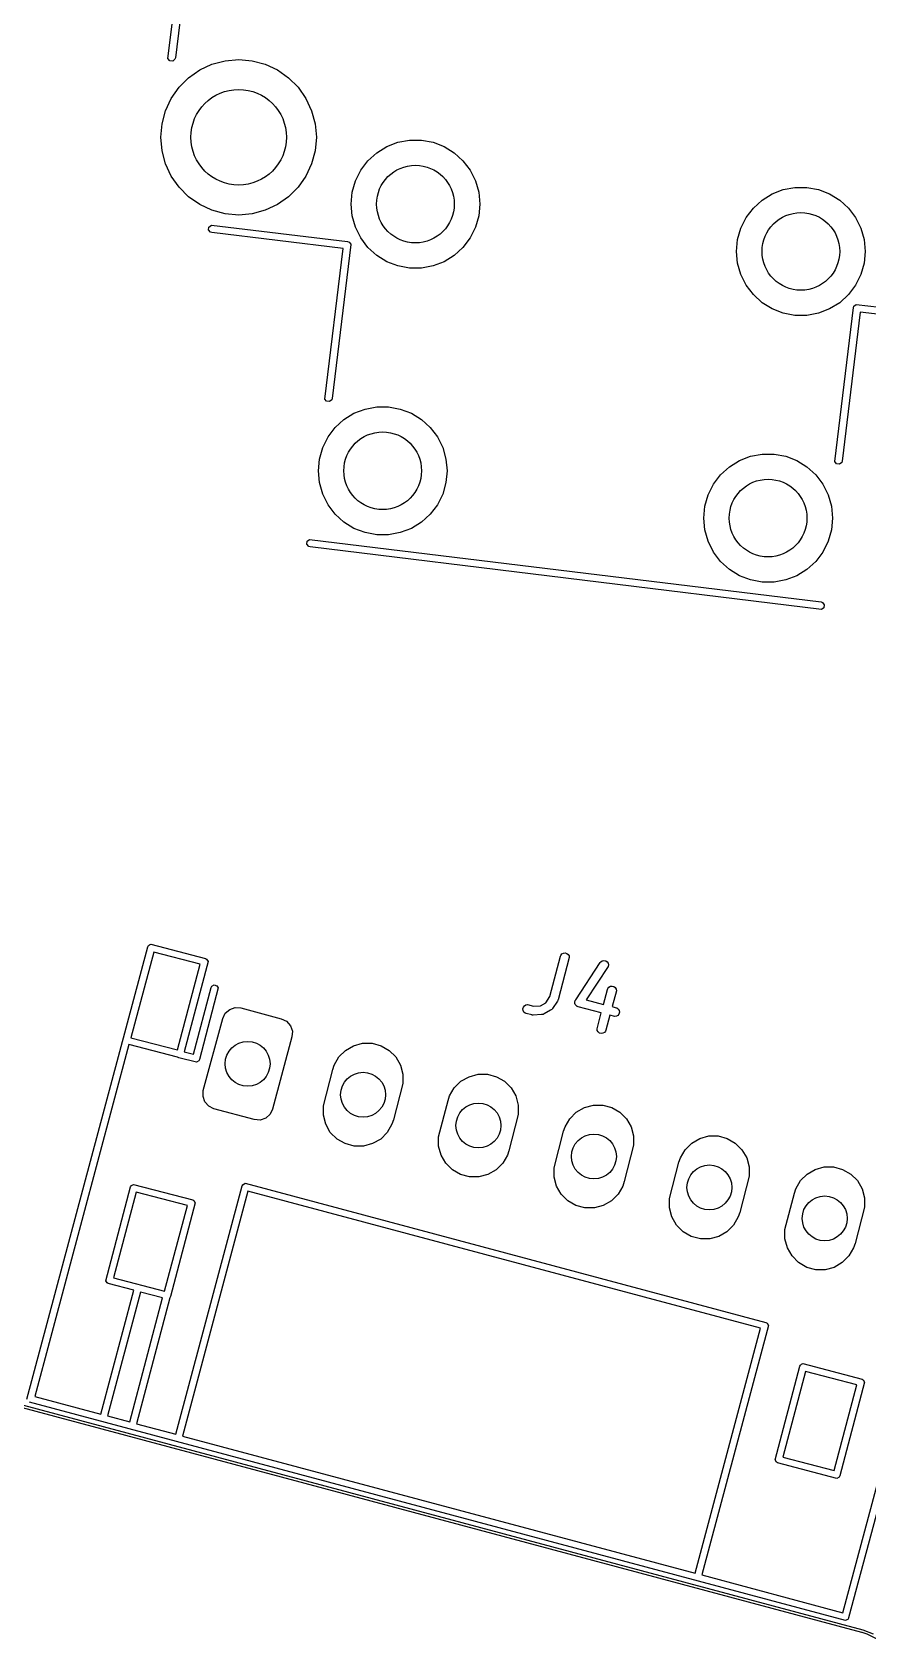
# Model space of a CAD drawing. Extents: x 3.63 to 6.09, y -4.55 to -2.25.
# Drawn here: x 4.633 to 5.184, y -4.195 to -3.136 of the extents above; entities that cross this region are included whole.
import ezdxf

# ---------------------------------------------------------------- set-up
doc = ezdxf.new("R2010")
doc.units = 0
doc.header["$MEASUREMENT"] = 0
doc.layers.add('BLACK', color=7, linetype='CONTINUOUS')

msp = doc.modelspace()

# ---------------------------------------------------------------- linework, layer by layer
at = {"layer": 'BLACK', "linetype": 'CONTINUOUS'}
for p, q in [((4.7223, -3.1531), (4.7588, -2.8543)), ((4.7637, -2.854), (4.7272, -3.1527)), ((4.7235, -3.1546), (4.7223, -3.1531)), ((4.7254, -3.1548), (4.7235, -3.1546)), ((4.7269, -3.1536), (4.7254, -3.1548)), ((4.7272, -3.1527), (4.7269, -3.1536)), ((4.7513, -3.1569), (4.7599, -3.1546)), ((4.7599, -3.1546), (4.7689, -3.1538)), ((4.7689, -3.1538), (4.7778, -3.1546)), ((4.7778, -3.1546), (4.7864, -3.1569)), ((4.7296, -3.1721), (4.7359, -3.1658)), ((4.7359, -3.1658), (4.7432, -3.1606)), ((4.7432, -3.1606), (4.7513, -3.1569)), ((4.7864, -3.1569), (4.7945, -3.1606)), ((4.7945, -3.1606), (4.8018, -3.1658)), ((4.8018, -3.1658), (4.8081, -3.1721)), ((4.7245, -3.1794), (4.7296, -3.1721)), ((4.8081, -3.1721), (4.8132, -3.1794)), ((4.7184, -3.1961), (4.7207, -3.1875)), ((4.7207, -3.1875), (4.7245, -3.1794)), ((4.8132, -3.1794), (4.817, -3.1875)), ((4.817, -3.1875), (4.8193, -3.1961)), ((4.7176, -3.205), (4.7184, -3.1961)), ((4.8193, -3.1961), (4.8201, -3.205)), ((4.7184, -3.2139), (4.7176, -3.205)), ((4.8201, -3.205), (4.8193, -3.2139)), ((4.8665, -3.2111), (4.8738, -3.2083)), ((4.8738, -3.2083), (4.8815, -3.2069)), ((4.8815, -3.2069), (4.8893, -3.2069)), ((4.8893, -3.2069), (4.897, -3.2083)), ((4.897, -3.2083), (4.9043, -3.2111)), ((4.7207, -3.2226), (4.7184, -3.2139)), ((4.8193, -3.2139), (4.817, -3.2226)), ((4.8541, -3.2205), (4.8599, -3.2153)), ((4.8599, -3.2153), (4.8665, -3.2111)), ((4.9043, -3.2111), (4.911, -3.2153)), ((4.911, -3.2153), (4.9167, -3.2205)), ((4.7245, -3.2307), (4.7207, -3.2226)), ((4.7296, -3.238), (4.7245, -3.2307)), ((4.8132, -3.2307), (4.8081, -3.238)), ((4.817, -3.2226), (4.8132, -3.2307)), ((4.8459, -3.2338), (4.8494, -3.2268)), ((4.8494, -3.2268), (4.8541, -3.2205)), ((4.9167, -3.2205), (4.9215, -3.2268)), ((4.9215, -3.2268), (4.925, -3.2338)), ((4.7359, -3.2443), (4.7296, -3.238)), ((4.8081, -3.238), (4.8018, -3.2443)), ((4.843, -3.2491), (4.8437, -3.2413)), ((4.8437, -3.2413), (4.8459, -3.2338)), ((4.925, -3.2338), (4.9271, -3.2413)), ((4.9271, -3.2413), (4.9278, -3.2491)), ((5.1205, -3.2423), (5.1278, -3.2395)), ((5.1278, -3.2395), (5.1355, -3.2381)), ((5.1355, -3.2381), (5.1433, -3.2381)), ((5.1433, -3.2381), (5.151, -3.2395)), ((5.151, -3.2395), (5.1583, -3.2423)), ((4.7432, -3.2494), (4.7359, -3.2443)), ((4.7513, -3.2532), (4.7432, -3.2494)), ((4.7945, -3.2494), (4.7864, -3.2532)), ((4.8018, -3.2443), (4.7945, -3.2494)), ((4.8437, -3.2569), (4.843, -3.2491)), ((4.9278, -3.2491), (4.9271, -3.2569)), ((5.1034, -3.258), (5.1081, -3.2517)), ((5.1081, -3.2517), (5.1139, -3.2464)), ((5.1139, -3.2464), (5.1205, -3.2423)), ((5.1583, -3.2423), (5.165, -3.2464)), ((5.165, -3.2464), (5.1707, -3.2517)), ((5.1707, -3.2517), (5.1755, -3.258)), ((4.7599, -3.2555), (4.7513, -3.2532)), ((4.7689, -3.2563), (4.7599, -3.2555)), ((4.7778, -3.2555), (4.7689, -3.2563)), ((4.7864, -3.2532), (4.7778, -3.2555)), ((4.8459, -3.2644), (4.8437, -3.2569)), ((4.9271, -3.2569), (4.925, -3.2644)), ((5.0999, -3.265), (5.1034, -3.258)), ((5.1755, -3.258), (5.1789, -3.265)), ((4.7491, -3.266), (4.7493, -3.2642)), ((4.7503, -3.2676), (4.7491, -3.266)), ((4.7493, -3.2642), (4.7509, -3.263)), ((4.7512, -3.2679), (4.7503, -3.2676)), ((4.7509, -3.263), (4.8407, -3.2738)), ((4.8377, -3.2783), (4.7512, -3.2679)), ((4.8494, -3.2714), (4.8459, -3.2644)), ((4.8541, -3.2777), (4.8494, -3.2714)), ((4.9215, -3.2714), (4.9167, -3.2777)), ((4.925, -3.2644), (4.9215, -3.2714)), ((5.097, -3.2803), (5.0977, -3.2725)), ((5.0977, -3.2725), (5.0999, -3.265)), ((5.1789, -3.265), (5.1811, -3.2725)), ((5.1811, -3.2725), (5.1818, -3.2803)), ((4.8257, -3.3776), (4.8377, -3.2783)), ((4.8428, -3.2757), (4.8306, -3.3772)), ((4.8407, -3.2738), (4.8417, -3.2741)), ((4.8417, -3.2741), (4.8417, -3.2741)), ((4.8417, -3.2741), (4.8417, -3.2741)), ((4.8417, -3.2741), (4.8428, -3.2756)), ((4.8428, -3.2756), (4.8428, -3.2757)), ((4.8599, -3.2829), (4.8541, -3.2777)), ((4.8665, -3.2871), (4.8599, -3.2829)), ((4.911, -3.2829), (4.9043, -3.2871)), ((4.9167, -3.2777), (4.911, -3.2829)), ((5.0977, -3.2881), (5.097, -3.2803)), ((5.1818, -3.2803), (5.1811, -3.2881)), ((4.8738, -3.2899), (4.8665, -3.2871)), ((4.8815, -3.2913), (4.8738, -3.2899)), ((4.8893, -3.2913), (4.8815, -3.2913)), ((4.897, -3.2899), (4.8893, -3.2913)), ((4.9043, -3.2871), (4.897, -3.2899)), ((5.0999, -3.2956), (5.0977, -3.2881)), ((5.1811, -3.2881), (5.1789, -3.2956)), ((5.1034, -3.3026), (5.0999, -3.2956)), ((5.1081, -3.3088), (5.1034, -3.3026)), ((5.1755, -3.3026), (5.1707, -3.3088)), ((5.1789, -3.2956), (5.1755, -3.3026)), ((5.1139, -3.3141), (5.1081, -3.3088)), ((5.1205, -3.3182), (5.1139, -3.3141)), ((5.165, -3.3141), (5.1583, -3.3182)), ((5.1707, -3.3088), (5.165, -3.3141)), ((5.1743, -3.3163), (5.1758, -3.3152)), ((5.1758, -3.3152), (5.2647, -3.3259)), ((5.1758, -3.3152), (5.1758, -3.3152)), ((5.1278, -3.3211), (5.1205, -3.3182)), ((5.1355, -3.3225), (5.1278, -3.3211)), ((5.1433, -3.3225), (5.1355, -3.3225)), ((5.151, -3.3211), (5.1433, -3.3225)), ((5.1583, -3.3182), (5.151, -3.3211)), ((5.1617, -3.4189), (5.174, -3.3173)), ((5.1785, -3.3203), (5.1666, -3.4185)), ((5.174, -3.3173), (5.1743, -3.3163)), ((5.2651, -3.3308), (5.1785, -3.3203)), ((4.8268, -3.3791), (4.8257, -3.3776)), ((4.8287, -3.3793), (4.8268, -3.3791)), ((4.8302, -3.3782), (4.8287, -3.3793)), ((4.8306, -3.3772), (4.8302, -3.3782)), ((4.8383, -3.3911), (4.8449, -3.387)), ((4.8449, -3.387), (4.8522, -3.3842)), ((4.8522, -3.3842), (4.8599, -3.3827)), ((4.8599, -3.3827), (4.8677, -3.3827)), ((4.8677, -3.3827), (4.8754, -3.3842)), ((4.8754, -3.3842), (4.8827, -3.387)), ((4.8827, -3.387), (4.8894, -3.3911)), ((4.8278, -3.4026), (4.8325, -3.3964)), ((4.8325, -3.3964), (4.8383, -3.3911)), ((4.8894, -3.3911), (4.8952, -3.3964)), ((4.8952, -3.3964), (4.8999, -3.4026)), ((4.8221, -3.4172), (4.8243, -3.4096)), ((4.8243, -3.4096), (4.8278, -3.4026)), ((4.8999, -3.4026), (4.9034, -3.4096)), ((4.9034, -3.4096), (4.9055, -3.4172)), ((4.8214, -3.4249), (4.8221, -3.4172)), ((4.9055, -3.4172), (4.9062, -3.4249)), ((5.0923, -3.4223), (5.0989, -3.4182)), ((5.0989, -3.4182), (5.1062, -3.4153)), ((5.1062, -3.4153), (5.1139, -3.4139)), ((5.1139, -3.4139), (5.1217, -3.4139)), ((5.1217, -3.4139), (5.1294, -3.4153)), ((5.1294, -3.4153), (5.1367, -3.4182)), ((5.1367, -3.4182), (5.1434, -3.4223)), ((5.1629, -3.4204), (5.1617, -3.4189)), ((5.1648, -3.4206), (5.1629, -3.4204)), ((5.1663, -3.4194), (5.1648, -3.4206)), ((5.1666, -3.4185), (5.1663, -3.4194)), ((4.8221, -3.4327), (4.8214, -3.4249)), ((4.9062, -3.4249), (4.9055, -3.4327)), ((5.0818, -3.4338), (5.0865, -3.4276)), ((5.0865, -3.4276), (5.0923, -3.4223)), ((5.1434, -3.4223), (5.1492, -3.4276)), ((5.1492, -3.4276), (5.1539, -3.4338)), ((4.8243, -3.4403), (4.8221, -3.4327)), ((4.8278, -3.4473), (4.8243, -3.4403)), ((4.9034, -3.4403), (4.8999, -3.4473)), ((4.9055, -3.4327), (4.9034, -3.4403)), ((5.0761, -3.4483), (5.0783, -3.4408)), ((5.0783, -3.4408), (5.0818, -3.4338)), ((5.1539, -3.4338), (5.1574, -3.4408)), ((5.1574, -3.4408), (5.1595, -3.4483)), ((4.8325, -3.4535), (4.8278, -3.4473)), ((4.8999, -3.4473), (4.8952, -3.4535)), ((5.0754, -3.4561), (5.0761, -3.4483)), ((5.1595, -3.4483), (5.1602, -3.4561)), ((4.8383, -3.4588), (4.8325, -3.4535)), ((4.8449, -3.4629), (4.8383, -3.4588)), ((4.8522, -3.4657), (4.8449, -3.4629)), ((4.8827, -3.4629), (4.8754, -3.4657)), ((4.8894, -3.4588), (4.8827, -3.4629)), ((4.8952, -3.4535), (4.8894, -3.4588)), ((5.0761, -3.4639), (5.0754, -3.4561)), ((5.0783, -3.4714), (5.0761, -3.4639)), ((5.1595, -3.4639), (5.1574, -3.4714)), ((5.1602, -3.4561), (5.1595, -3.4639)), ((4.8139, -3.4733), (4.8141, -3.4714)), ((4.8151, -3.4748), (4.8139, -3.4733)), ((4.8141, -3.4714), (4.8156, -3.4702)), ((4.8156, -3.4702), (5.1527, -3.5114)), ((4.8599, -3.4672), (4.8522, -3.4657)), ((4.8677, -3.4672), (4.8599, -3.4672)), ((4.8754, -3.4657), (4.8677, -3.4672)), ((5.0818, -3.4785), (5.0783, -3.4714)), ((5.1574, -3.4714), (5.1539, -3.4785)), ((4.816, -3.4751), (4.8151, -3.4748)), ((5.153, -3.5163), (4.816, -3.4751)), ((5.0865, -3.4847), (5.0818, -3.4785)), ((5.0923, -3.49), (5.0865, -3.4847)), ((5.1492, -3.4847), (5.1434, -3.49)), ((5.1539, -3.4785), (5.1492, -3.4847)), ((5.0989, -3.4941), (5.0923, -3.49)), ((5.1062, -3.4969), (5.0989, -3.4941)), ((5.1367, -3.4941), (5.1294, -3.4969)), ((5.1434, -3.49), (5.1367, -3.4941)), ((5.1139, -3.4983), (5.1062, -3.4969)), ((5.1217, -3.4983), (5.1139, -3.4983)), ((5.1294, -3.4969), (5.1217, -3.4983)), ((5.1527, -3.5114), (5.1536, -3.5117)), ((5.1545, -3.5152), (5.153, -3.5163)), ((5.1536, -3.5117), (5.1548, -3.5133)), ((5.1548, -3.5133), (5.1545, -3.5152)), ((4.6293, -4.0371), (4.7091, -3.7388)), ((4.7091, -3.7388), (4.7095, -3.7379)), ((4.7095, -3.7379), (4.7102, -3.7375)), ((4.7095, -3.7379), (4.7095, -3.7379)), ((4.7095, -3.7379), (4.7095, -3.7379)), ((4.7102, -3.7375), (4.7111, -3.737)), ((4.7111, -3.737), (4.7111, -3.737)), ((4.7111, -3.737), (4.747, -3.7465)), ((4.7129, -3.7422), (4.6978, -3.7987)), ((4.7435, -3.7503), (4.7129, -3.7422)), ((4.7487, -3.7484), (4.7329, -3.808)), ((4.747, -3.7465), (4.7478, -3.7469)), ((4.7478, -3.7469), (4.7478, -3.7469)), ((4.7478, -3.7469), (4.7487, -3.7484)), ((4.9739, -3.7715), (4.981, -3.745)), ((4.9868, -3.7459), (4.9794, -3.7737)), ((4.981, -3.745), (4.9812, -3.7444)), ((4.9812, -3.7444), (4.9819, -3.7435)), ((4.9819, -3.7435), (4.9829, -3.7429)), ((4.9829, -3.7429), (4.984, -3.7428)), ((4.984, -3.7428), (4.9851, -3.7431)), ((4.9851, -3.7431), (4.986, -3.7438)), ((4.986, -3.7438), (4.9866, -3.7448)), ((4.9866, -3.7448), (4.9868, -3.7459)), ((4.991, -3.7738), (5.0072, -3.7491)), ((5.0072, -3.7491), (5.0076, -3.7486)), ((5.0076, -3.7486), (5.0085, -3.748)), ((5.0085, -3.748), (5.0096, -3.7478)), ((5.0096, -3.7478), (5.0108, -3.748)), ((5.0108, -3.748), (5.0117, -3.7486)), ((5.0117, -3.7486), (5.0124, -3.7496)), ((5.0124, -3.7496), (5.0126, -3.7507)), ((4.7285, -3.8068), (4.7435, -3.7503)), ((5.0124, -3.7518), (4.998, -3.7737)), ((5.0126, -3.7507), (5.0124, -3.7518)), ((4.7392, -3.8096), (4.7508, -3.7656)), ((4.7554, -3.7659), (4.743, -3.8131)), ((4.7508, -3.7656), (4.7512, -3.7648)), ((4.7512, -3.7648), (4.7528, -3.7639)), ((4.7528, -3.7639), (4.7545, -3.7644)), ((4.7545, -3.7644), (4.7554, -3.7659)), ((5.0094, -3.7767), (5.012, -3.7669)), ((5.012, -3.7669), (5.0122, -3.7663)), ((5.0122, -3.7663), (5.0129, -3.7654)), ((5.0129, -3.7654), (5.0139, -3.7648)), ((5.0139, -3.7648), (5.015, -3.7647)), ((5.015, -3.7647), (5.0161, -3.765)), ((5.0178, -3.7678), (5.015, -3.7782)), ((5.0161, -3.765), (5.0171, -3.7657)), ((5.0171, -3.7657), (5.0176, -3.7667)), ((5.0176, -3.7667), (5.0178, -3.7678)), ((4.7601, -3.7826), (4.763, -3.78)), ((4.763, -3.78), (4.7666, -3.7788)), ((4.7666, -3.7788), (4.7704, -3.779)), ((4.7704, -3.779), (4.797, -3.7862)), ((4.9562, -3.7797), (4.9565, -3.7786)), ((4.9564, -3.7808), (4.9562, -3.7797)), ((4.9569, -3.7818), (4.9564, -3.7808)), ((4.9565, -3.7786), (4.9572, -3.7777)), ((4.9578, -3.7825), (4.9569, -3.7818)), ((4.9572, -3.7777), (4.9582, -3.7771)), ((4.9582, -3.7771), (4.9593, -3.7769)), ((4.9593, -3.7769), (4.9632, -3.7779)), ((4.9632, -3.7779), (4.9679, -3.7776)), ((4.9679, -3.7776), (4.9713, -3.7756)), ((4.9744, -3.7806), (4.9702, -3.783)), ((4.9713, -3.7756), (4.9739, -3.7715)), ((4.9748, -3.7803), (4.9744, -3.7806)), ((4.9744, -3.7806), (4.9744, -3.7806)), ((4.9752, -3.7801), (4.9748, -3.7803)), ((4.9753, -3.78), (4.9752, -3.7801)), ((4.9754, -3.7799), (4.9753, -3.78)), ((4.9757, -3.7795), (4.9754, -3.7799)), ((4.979, -3.7745), (4.9757, -3.7795)), ((4.9792, -3.7742), (4.979, -3.7745)), ((4.9793, -3.774), (4.9792, -3.7741)), ((4.9792, -3.7741), (4.9792, -3.7742)), ((4.9794, -3.7737), (4.9793, -3.7739)), ((4.9793, -3.7739), (4.9793, -3.774)), ((4.9904, -3.7753), (4.9905, -3.7748)), ((4.9904, -3.7754), (4.9904, -3.7753)), ((4.9904, -3.7755), (4.9904, -3.7754)), ((4.9905, -3.7759), (4.9904, -3.7755)), ((4.9905, -3.7748), (4.9906, -3.7743)), ((4.9905, -3.7764), (4.9905, -3.7759)), ((4.9906, -3.7765), (4.9905, -3.7764)), ((4.9906, -3.7743), (4.9907, -3.7742)), ((4.9906, -3.7766), (4.9906, -3.7765)), ((4.9909, -3.777), (4.9906, -3.7766)), ((4.9907, -3.7741), (4.991, -3.7738)), ((4.9907, -3.7742), (4.9907, -3.7741)), ((4.9911, -3.7774), (4.9909, -3.777)), ((4.9912, -3.7775), (4.9911, -3.7774)), ((4.9913, -3.7775), (4.9912, -3.7775)), ((4.9917, -3.7778), (4.9913, -3.7775)), ((4.992, -3.7781), (4.9917, -3.7778)), ((4.9922, -3.7781), (4.992, -3.7781)), ((4.9922, -3.7782), (4.9922, -3.7781)), ((4.9923, -3.7782), (4.9922, -3.7782)), ((4.9926, -3.7783), (4.9923, -3.7782)), ((5.0079, -3.7824), (4.9926, -3.7783)), ((4.998, -3.7737), (5.0094, -3.7767)), ((5.015, -3.7782), (5.0176, -3.7789)), ((5.0176, -3.7789), (5.0182, -3.7791)), ((5.0182, -3.7791), (5.0191, -3.7798)), ((5.0191, -3.7798), (5.0197, -3.7808)), ((5.0197, -3.7808), (5.0198, -3.7819)), ((4.7456, -3.8335), (4.7584, -3.786)), ((4.7584, -3.786), (4.7601, -3.7826)), ((4.797, -3.7862), (4.8005, -3.7879)), ((4.8005, -3.7879), (4.803, -3.7908)), ((4.803, -3.7908), (4.8043, -3.7944)), ((4.9584, -3.7827), (4.9578, -3.7825)), ((4.962, -3.7837), (4.9584, -3.7827)), ((4.9624, -3.7838), (4.962, -3.7837)), ((4.9625, -3.7838), (4.9624, -3.7838)), ((4.9626, -3.7838), (4.9625, -3.7838)), ((4.9627, -3.7838), (4.9626, -3.7838)), ((4.9629, -3.7838), (4.9627, -3.7838)), ((4.9684, -3.7834), (4.9629, -3.7838)), ((4.9685, -3.7834), (4.9684, -3.7834)), ((4.9689, -3.7834), (4.9685, -3.7834)), ((4.9694, -3.7833), (4.9689, -3.7834)), ((4.9695, -3.7833), (4.9694, -3.7833)), ((4.9696, -3.7833), (4.9695, -3.7833)), ((4.9702, -3.783), (4.9696, -3.7833)), ((5.0051, -3.7928), (5.0079, -3.7824)), ((5.0135, -3.7839), (5.0109, -3.7937)), ((5.0167, -3.7847), (5.0135, -3.7839)), ((5.0178, -3.7846), (5.0167, -3.7847)), ((5.0188, -3.784), (5.0178, -3.7846)), ((5.0195, -3.7831), (5.0188, -3.784)), ((5.0198, -3.7819), (5.0195, -3.7831)), ((4.6978, -3.7987), (4.7285, -3.8068)), ((4.804, -3.7982), (4.7913, -3.8458)), ((4.8043, -3.7944), (4.804, -3.7982)), ((4.8446, -3.804), (4.8506, -3.8024)), ((4.8506, -3.8024), (4.8568, -3.8024)), ((4.8568, -3.8024), (4.8627, -3.804)), ((5.0052, -3.7939), (5.0051, -3.7928)), ((5.0058, -3.7949), (5.0052, -3.7939)), ((5.0067, -3.7956), (5.0058, -3.7949)), ((5.0079, -3.7959), (5.0067, -3.7956)), ((5.009, -3.7958), (5.0079, -3.7959)), ((5.01, -3.7952), (5.009, -3.7958)), ((5.0107, -3.7943), (5.01, -3.7952)), ((5.0109, -3.7937), (5.0107, -3.7943)), ((4.6966, -3.8031), (4.6345, -4.0353)), ((4.7286, -3.8115), (4.6966, -3.8031)), ((4.7294, -3.8119), (4.7286, -3.8115)), ((4.741, -3.8148), (4.7294, -3.8119)), ((4.7329, -3.808), (4.7392, -3.8096)), ((4.743, -3.8131), (4.7426, -3.8139)), ((4.8319, -3.8168), (4.8349, -3.8114)), ((4.8349, -3.8114), (4.8393, -3.8071)), ((4.8393, -3.8071), (4.8446, -3.804)), ((4.8627, -3.804), (4.8681, -3.8071)), ((4.8681, -3.8071), (4.8724, -3.8114)), ((4.8724, -3.8114), (4.8755, -3.8168)), ((4.7426, -3.8139), (4.741, -3.8148)), ((4.7426, -3.8139), (4.7426, -3.8139)), ((4.8247, -3.8436), (4.8309, -3.8197)), ((4.8309, -3.8197), (4.8319, -3.8168)), ((4.8755, -3.8168), (4.8771, -3.8227)), ((4.8771, -3.8227), (4.8771, -3.8289)), ((4.9207, -3.8244), (4.9267, -3.8228)), ((4.9267, -3.8228), (4.9328, -3.8228)), ((4.9328, -3.8228), (4.9388, -3.8244)), ((4.7454, -3.8374), (4.7456, -3.8335)), ((4.8771, -3.8289), (4.8709, -3.8528)), ((4.9079, -3.8371), (4.911, -3.8318)), ((4.911, -3.8318), (4.9154, -3.8274)), ((4.9154, -3.8274), (4.9207, -3.8244)), ((4.9388, -3.8244), (4.9441, -3.8274)), ((4.9441, -3.8274), (4.9485, -3.8318)), ((4.9485, -3.8318), (4.9516, -3.8371)), ((4.7466, -3.841), (4.7454, -3.8374)), ((4.7492, -3.8439), (4.7466, -3.841)), ((4.7526, -3.8456), (4.7492, -3.8439)), ((4.8247, -3.8498), (4.8247, -3.8436)), ((4.9007, -3.864), (4.9069, -3.8401)), ((4.9069, -3.8401), (4.9079, -3.8371)), ((4.9516, -3.8371), (4.9532, -3.8431)), ((4.9532, -3.8431), (4.9532, -3.8493)), ((4.9914, -3.8478), (4.9968, -3.8447)), ((4.9968, -3.8447), (5.0027, -3.8431)), ((5.0027, -3.8431), (5.0089, -3.8431)), ((5.0089, -3.8431), (5.0148, -3.8447)), ((5.0148, -3.8447), (5.0202, -3.8478)), ((4.7792, -3.8527), (4.7526, -3.8456)), ((4.783, -3.853), (4.7792, -3.8527)), ((4.7867, -3.8517), (4.783, -3.853)), ((4.7896, -3.8492), (4.7867, -3.8517)), ((4.7913, -3.8458), (4.7896, -3.8492)), ((4.8263, -3.8558), (4.8247, -3.8498)), ((4.8293, -3.8611), (4.8263, -3.8558)), ((4.8699, -3.8558), (4.8668, -3.8611)), ((4.8709, -3.8528), (4.8699, -3.8558)), ((4.9532, -3.8493), (4.947, -3.8732)), ((4.984, -3.8575), (4.9871, -3.8522)), ((4.9871, -3.8522), (4.9914, -3.8478)), ((5.0202, -3.8478), (5.0245, -3.8522)), ((5.0245, -3.8522), (5.0276, -3.8575)), ((4.8337, -3.8655), (4.8293, -3.8611)), ((4.839, -3.8685), (4.8337, -3.8655)), ((4.8625, -3.8655), (4.8571, -3.8685)), ((4.8668, -3.8611), (4.8625, -3.8655)), ((4.9007, -3.8702), (4.9007, -3.864)), ((4.9768, -3.8844), (4.983, -3.8604)), ((4.983, -3.8604), (4.984, -3.8575)), ((5.0276, -3.8575), (5.0292, -3.8635)), ((5.0292, -3.8635), (5.0292, -3.8696)), ((5.0675, -3.8682), (5.0728, -3.8651)), ((5.0728, -3.8651), (5.0788, -3.8635)), ((5.0788, -3.8635), (5.0849, -3.8635)), ((5.0849, -3.8635), (5.0909, -3.8651)), ((5.0909, -3.8651), (5.0962, -3.8682)), ((4.845, -3.8701), (4.839, -3.8685)), ((4.8512, -3.8701), (4.845, -3.8701)), ((4.8571, -3.8685), (4.8512, -3.8701)), ((4.9023, -3.8761), (4.9007, -3.8702)), ((4.9054, -3.8815), (4.9023, -3.8761)), ((4.946, -3.8761), (4.9429, -3.8815)), ((4.947, -3.8732), (4.946, -3.8761)), ((5.0292, -3.8696), (5.023, -3.8936)), ((5.06, -3.8779), (5.0631, -3.8726)), ((5.0631, -3.8726), (5.0675, -3.8682)), ((5.0962, -3.8682), (5.1006, -3.8726)), ((5.1006, -3.8726), (5.1037, -3.8779)), ((4.9098, -3.8858), (4.9054, -3.8815)), ((4.9151, -3.8889), (4.9098, -3.8858)), ((4.9385, -3.8858), (4.9332, -3.8889)), ((4.9429, -3.8815), (4.9385, -3.8858)), ((4.9768, -3.8906), (4.9768, -3.8844)), ((5.0528, -3.9048), (5.059, -3.8808)), ((5.059, -3.8808), (5.06, -3.8779)), ((5.1037, -3.8779), (5.1053, -3.8839)), ((5.1053, -3.8839), (5.1053, -3.89)), ((5.1435, -3.8886), (5.1489, -3.8855)), ((5.1489, -3.8855), (5.1548, -3.8839)), ((5.1548, -3.8839), (5.161, -3.8839)), ((5.161, -3.8839), (5.1669, -3.8855)), ((5.1669, -3.8855), (5.1723, -3.8886)), ((5.2507, -3.8829), (5.1709, -4.1812)), ((4.6813, -3.9589), (4.6976, -3.8971)), ((4.6976, -3.8971), (4.698, -3.8963)), ((4.698, -3.8963), (4.6982, -3.8962)), ((4.6982, -3.8962), (4.6996, -3.8954)), ((4.6996, -3.8954), (4.6996, -3.8954)), ((4.6996, -3.8954), (4.6996, -3.8954)), ((4.6996, -3.8954), (4.7386, -3.9056)), ((4.7275, -4.0601), (4.7712, -3.8964)), ((4.7712, -3.8964), (4.7716, -3.8956)), ((4.7716, -3.8956), (4.7731, -3.8947)), ((4.7716, -3.8956), (4.7716, -3.8956)), ((4.7716, -3.8956), (4.7716, -3.8956)), ((4.7731, -3.8947), (5.1163, -3.9865)), ((4.9211, -3.8905), (4.9151, -3.8889)), ((4.9272, -3.8905), (4.9211, -3.8905)), ((4.9332, -3.8889), (4.9272, -3.8905)), ((4.9784, -3.8965), (4.9768, -3.8906)), ((4.9815, -3.9019), (4.9784, -3.8965)), ((5.022, -3.8965), (5.0189, -3.9019)), ((5.023, -3.8936), (5.022, -3.8965)), ((5.1053, -3.89), (5.0991, -3.914)), ((5.1351, -3.9012), (5.1361, -3.8983)), ((5.1361, -3.8983), (5.1392, -3.8929)), ((5.1392, -3.8929), (5.1435, -3.8886)), ((5.1723, -3.8886), (5.1767, -3.8929)), ((5.1767, -3.8929), (5.1797, -3.8983)), ((5.1797, -3.8983), (5.1813, -3.9042)), ((4.7014, -3.9005), (4.6865, -3.957)), ((4.7351, -3.9094), (4.7014, -3.9005)), ((4.7403, -3.9076), (4.7239, -3.9694)), ((4.775, -3.8999), (4.7319, -4.0613)), ((4.7386, -3.9056), (4.7394, -3.906)), ((4.7394, -3.906), (4.7403, -3.9076)), ((4.7403, -3.9076), (4.7403, -3.9076)), ((4.7403, -3.9076), (4.7403, -3.9076)), ((5.1129, -3.9902), (4.775, -3.8999)), ((4.9858, -3.9062), (4.9815, -3.9019)), ((4.9912, -3.9093), (4.9858, -3.9062)), ((5.0146, -3.9062), (5.0092, -3.9093)), ((5.0189, -3.9019), (5.0146, -3.9062)), ((5.0528, -3.9109), (5.0528, -3.9048)), ((5.1289, -3.9252), (5.1351, -3.9012)), ((5.1813, -3.9042), (5.1813, -3.9104)), ((4.7201, -3.9659), (4.7351, -3.9094)), ((4.9971, -3.9109), (4.9912, -3.9093)), ((5.0033, -3.9109), (4.9971, -3.9109)), ((5.0092, -3.9093), (5.0033, -3.9109)), ((5.0544, -3.9169), (5.0528, -3.9109)), ((5.0575, -3.9222), (5.0544, -3.9169)), ((5.0981, -3.9169), (5.095, -3.9222)), ((5.0991, -3.914), (5.0981, -3.9169)), ((5.1813, -3.9104), (5.1751, -3.9344)), ((5.0619, -3.9266), (5.0575, -3.9222)), ((5.0672, -3.9297), (5.0619, -3.9266)), ((5.0732, -3.9313), (5.0672, -3.9297)), ((5.0853, -3.9297), (5.0793, -3.9313)), ((5.0906, -3.9266), (5.0853, -3.9297)), ((5.095, -3.9222), (5.0906, -3.9266)), ((5.1289, -3.9313), (5.1289, -3.9252)), ((5.0793, -3.9313), (5.0732, -3.9313)), ((5.1305, -3.9373), (5.1289, -3.9313)), ((5.1336, -3.9426), (5.1305, -3.9373)), ((5.1741, -3.9373), (5.171, -3.9426)), ((5.1751, -3.9344), (5.1741, -3.9373)), ((5.1379, -3.947), (5.1336, -3.9426)), ((5.1433, -3.9501), (5.1379, -3.947)), ((5.1492, -3.9517), (5.1433, -3.9501)), ((5.1613, -3.9501), (5.1554, -3.9517)), ((5.1667, -3.947), (5.1613, -3.9501)), ((5.171, -3.9426), (5.1667, -3.947)), ((5.1671, -4.1778), (5.2292, -3.9456)), ((4.6822, -3.9604), (4.6813, -3.9589)), ((4.6813, -3.9589), (4.6813, -3.9589)), ((4.683, -3.9608), (4.6822, -3.9604)), ((4.6998, -3.9652), (4.683, -3.9608)), ((4.6865, -3.957), (4.7201, -3.9659)), ((5.1554, -3.9517), (5.1492, -3.9517)), ((4.678, -4.0469), (4.6998, -3.9652)), ((4.7041, -3.9664), (4.6824, -4.0481)), ((4.6971, -4.052), (4.7188, -3.9703)), ((4.7235, -3.9702), (4.7015, -4.0532)), ((4.7188, -3.9703), (4.7041, -3.9664)), ((4.7239, -3.9694), (4.7235, -3.9702)), ((5.0698, -4.1517), (5.1129, -3.9902)), ((5.1181, -3.9884), (5.0742, -4.1529)), ((5.1163, -3.9865), (5.1172, -3.9869)), ((5.1172, -3.9869), (5.1172, -3.9869)), ((5.1172, -3.9869), (5.1181, -3.9884)), ((5.1388, -4.0153), (5.1392, -4.0145)), ((5.1392, -4.0145), (5.1399, -4.014)), ((5.1399, -4.014), (5.1407, -4.0136)), ((5.1407, -4.0136), (5.1797, -4.0238)), ((5.1407, -4.0136), (5.1407, -4.0136)), ((5.1407, -4.0136), (5.1407, -4.0136)), ((5.1224, -4.0771), (5.1388, -4.0153)), ((5.1425, -4.0187), (5.1276, -4.0752)), ((5.1762, -4.0276), (5.1425, -4.0187)), ((5.1797, -4.0238), (5.1805, -4.0242)), ((5.1805, -4.0242), (5.1805, -4.0242)), ((5.1805, -4.0242), (5.1814, -4.0258)), ((4.6345, -4.0353), (4.678, -4.0469)), ((5.1613, -4.0841), (5.1762, -4.0276)), ((5.1814, -4.0258), (5.165, -4.0876)), ((5.1795, -4.1908), (4.6198, -4.041)), ((4.6205, -4.0392), (5.1803, -4.189)), ((5.1689, -4.183), (4.6311, -4.039)), ((4.6824, -4.0481), (4.6971, -4.052)), ((4.7015, -4.0532), (4.7275, -4.0601)), ((4.7319, -4.0613), (5.0698, -4.1517)), ((5.1233, -4.0786), (5.1224, -4.0771)), ((5.1276, -4.0752), (5.1613, -4.0841)), ((5.1241, -4.079), (5.1233, -4.0786)), ((5.1631, -4.0893), (5.1241, -4.079)), ((5.1646, -4.0884), (5.1631, -4.0893)), ((5.165, -4.0876), (5.1646, -4.0884)), ((5.1646, -4.0884), (5.1646, -4.0884)), ((5.0742, -4.1529), (5.1671, -4.1778)), ((5.1705, -4.1821), (5.1689, -4.183)), ((5.1709, -4.1812), (5.1705, -4.1821)), ((5.1705, -4.1821), (5.1705, -4.1821)), ((5.1797, -4.1909), (5.1795, -4.1908)), ((5.183, -4.1919), (5.1797, -4.1909)), ((5.1803, -4.189), (5.1803, -4.1891)), ((5.1803, -4.1891), (5.1803, -4.1891)), ((5.1803, -4.1891), (5.1803, -4.1891)), ((5.1803, -4.1891), (5.187, -4.1917)), ((5.1893, -4.1951), (5.183, -4.1919))]:
    msp.add_line(p, q, dxfattribs=at)
at = {"layer": 'BLACK'}
for centre, radius in [((4.7689, -3.205), 0.0315), ((4.7689, -3.205), 0.0315), ((4.8854, -3.2491), 0.0256), ((4.8854, -3.2491), 0.0256), ((5.1394, -3.2803), 0.0256), ((5.1394, -3.2803), 0.0256), ((4.8638, -3.4249), 0.0256), ((4.8638, -3.4249), 0.0256), ((5.1178, -3.4561), 0.0256), ((5.1178, -3.4561), 0.0256), ((4.7748, -3.8159), 0.0148), ((4.7748, -3.8159), 0.0148), ((4.8509, -3.8363), 0.0148), ((4.8509, -3.8363), 0.0148), ((4.9269, -3.8566), 0.0148), ((4.9269, -3.8566), 0.0148), ((5.003, -3.877), 0.0148), ((5.003, -3.877), 0.0148), ((5.0791, -3.8974), 0.0148), ((5.0791, -3.8974), 0.0148), ((5.1551, -3.9178), 0.0148), ((5.1551, -3.9178), 0.0148)]:
    msp.add_circle(centre, radius, dxfattribs=at)

doc.saveas('drawing.dxf')
